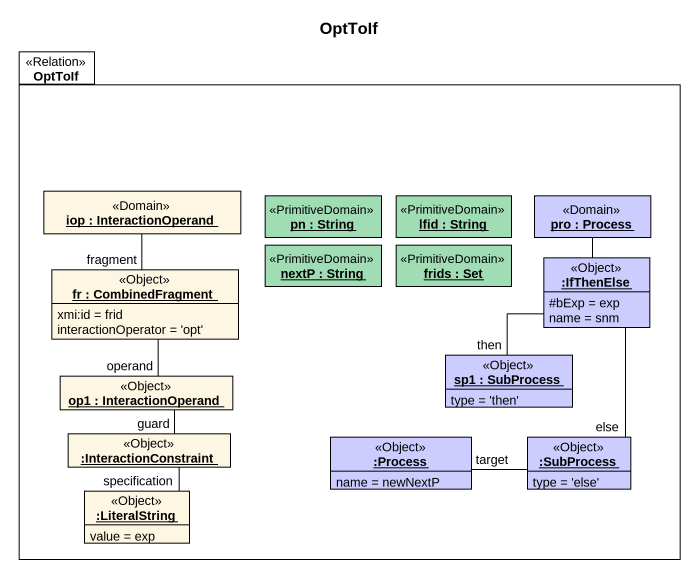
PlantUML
@startuml
title OptToIf
hide circle
hide empty members
skinparam classAttributeIconSize 0
package OptToIf <<Relation>> {
  object "iop : InteractionOperand" as iop <<Domain>>
  object "pn : String" as pn <<PrimitiveDomain>> #A0DCB4
  object "lfid : String" as lfid <<PrimitiveDomain>> #A0DCB4
  object "pro : Process" as pro <<Domain>> #CCCCFF
  object "nextP : String" as nextP <<PrimitiveDomain>> #A0DCB4
  object "frids : Set" as frids <<PrimitiveDomain>> #A0DCB4
  object "fr : CombinedFragment" as fr <<Object>> {
    xmi:id = frid
    interactionOperator = 'opt'
  }
  object ":IfThenElse" as IfThenElse <<Object>> #CCCCFF {
    #bExp = exp
    name = snm
  }
  object "sp1 : SubProcess" as sp1 <<Object>> #CCCCFF {
    type = 'then'
  }
  object "op1 : InteractionOperand" as op1 <<Object>>
  object ":InteractionConstraint" as InteractionConstraint <<Object>>
  object ":Process" as Process_ <<Object>> #CCCCFF {
    name = newNextP
  }
  object ":SubProcess" as SubProcess <<Object>> #CCCCFF {
    type = 'else'
  }
  object ":LiteralString" as LiteralString <<Object>> {
    value = exp
  }
}
iop -- fr : fragment
pro -- IfThenElse
fr -- op1 : operand
IfThenElse -- sp1 : then
IfThenElse -- SubProcess : else
op1 -- InteractionConstraint : guard
InteractionConstraint -- LiteralString : specification
SubProcess -left- Process_ : target
@enduml
